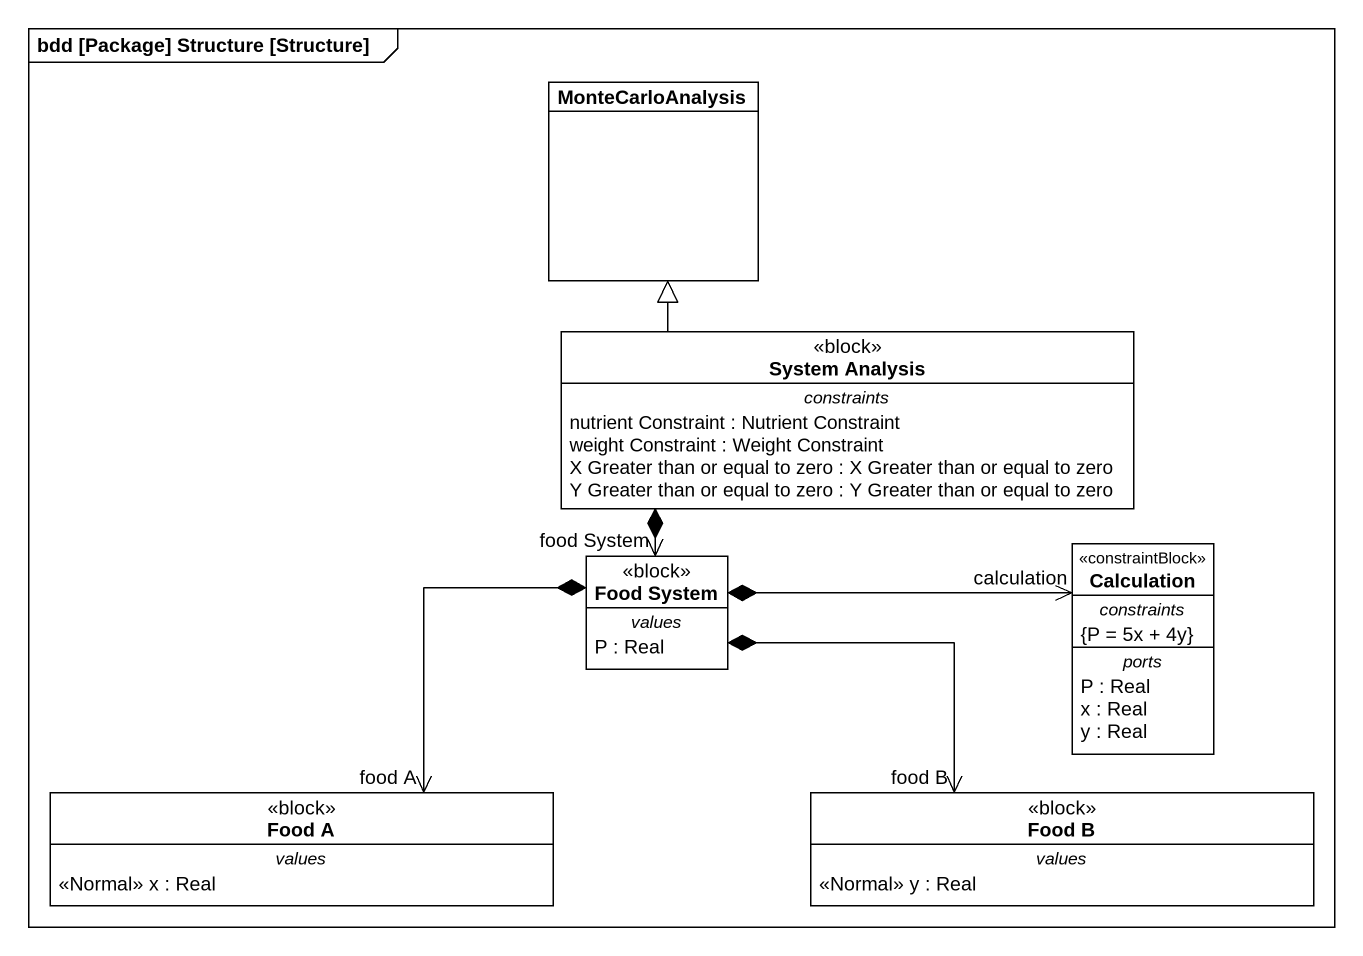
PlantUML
@startuml
mainframe bdd [Package] Structure [Structure]
hide circle
hide empty members
class MonteCarloAnalysis
class "System Analysis" as System_Analysis <<block>> {
  -- constraints --
  nutrient Constraint : Nutrient Constraint
  weight Constraint : Weight Constraint
  X Greater than or equal to zero : X Greater than or equal to zero
  Y Greater than or equal to zero : Y Greater than or equal to zero
}
class Calculation <<constraintBlock>> {
  -- constraints --
  {P = 5x + 4y}
  -- ports --
  P : Real
  x : Real
  y : Real
}
class "Food System" as Food_System <<block>> {
  -- values --
  P : Real
}
class "Food A" as Food_A <<block>> {
  -- values --
  <<Normal>> x : Real
}
class "Food B" as Food_B <<block>> {
  -- values --
  <<Normal>> y : Real
}
System_Analysis -up-|> MonteCarloAnalysis
System_Analysis *--> "food System" Food_System
Food_System *-right-> "calculation" Calculation
Food_System *--> "food A" Food_A
Food_System *-right-> "food B" Food_B
@enduml
